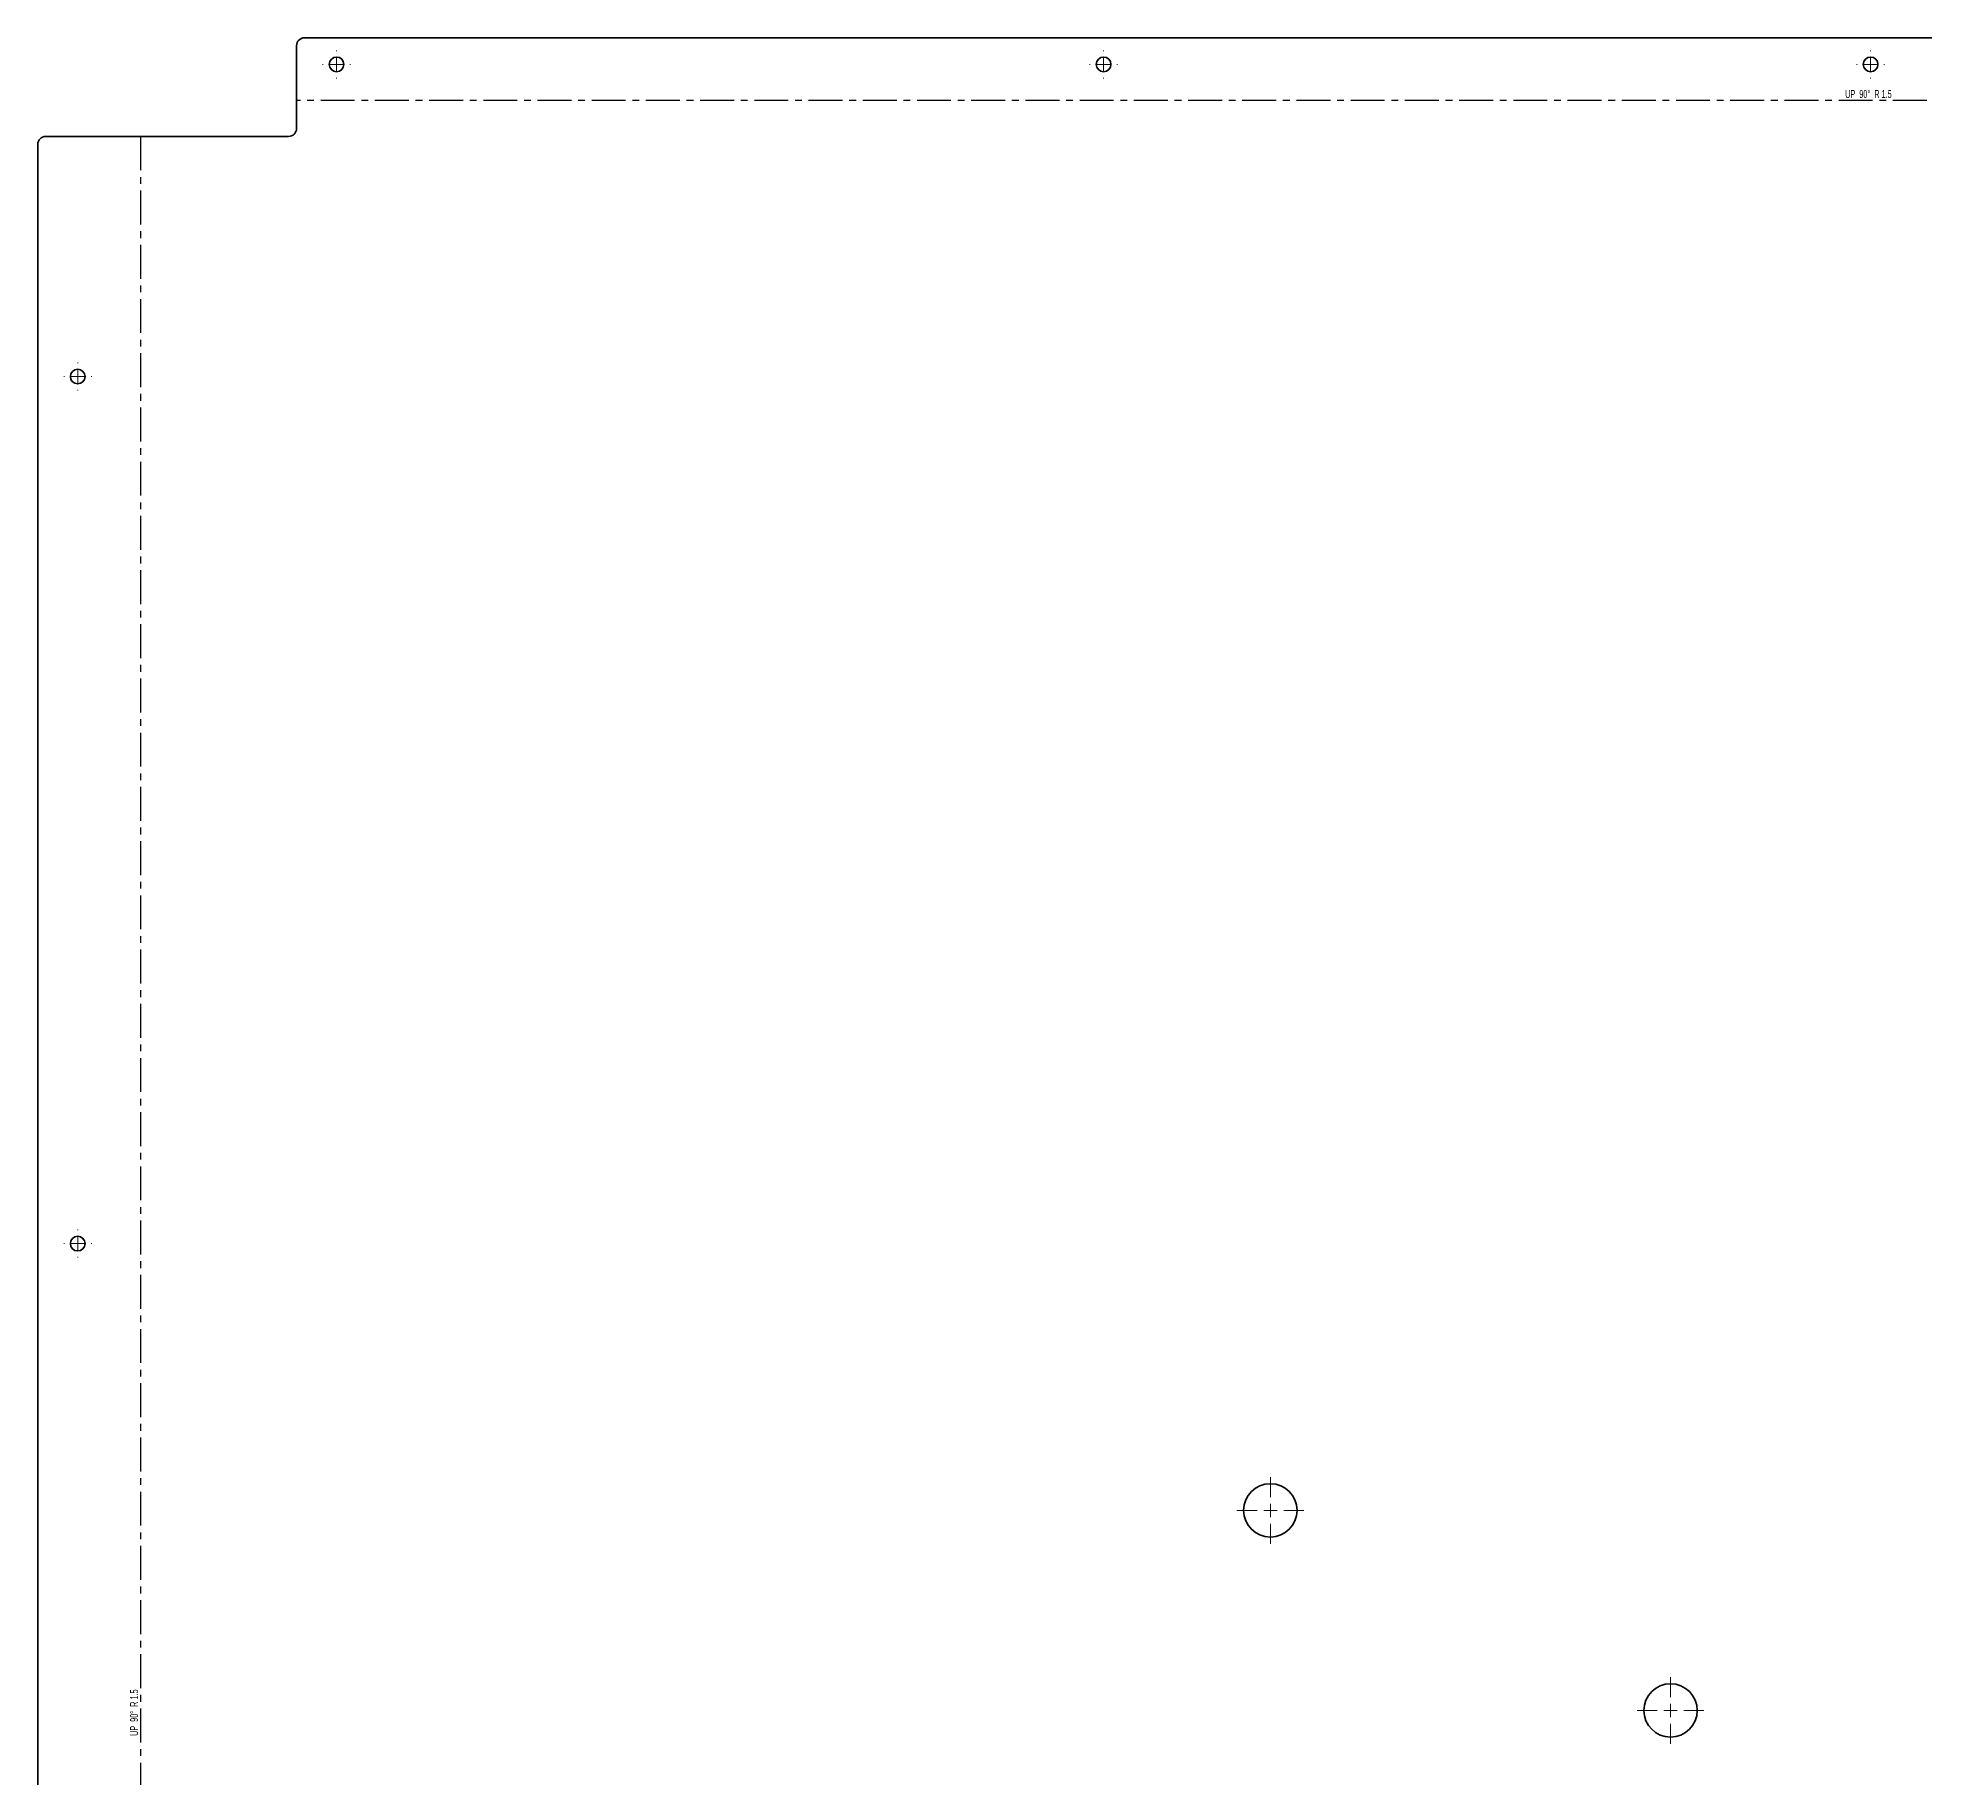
# Model space of a CAD drawing. Header units: millimetres. Extents: x -2495 to 898, y 82 to 2397.
# Drawn here: x -2495 to -1788, y 684 to 1336 of the extents above; entities that cross this region are included whole.
import ezdxf

# ---------------------------------------------------------------- set-up
doc = ezdxf.new("R2010")
doc.units = ezdxf.units.MM
doc.linetypes.add('CENTERX2', pattern=[20.32, 12.7, -2.54, 2.54, -2.54])
doc.styles.add('SLDTEXTSTYLE1', font='TXT', dxfattribs={"width": 0.5675})

# ---------------------------------------------------------------- blocks, each defined once
blk = doc.blocks.new('SW_CENTERMARKSYMBOL_0')
at = {"color": 0, "linetype": 'Continuous', "lineweight": 18}
for p, q in [((0, 5), (0, 12.5)), ((-5, 0), (-12.5, 0)), ((0, 0), (-2.5, 0)), ((0, 0), (0, 2.5)), ((0, 0), (0, -2.5)), ((0, 0), (2.5, 0)), ((5, 0), (12.5, 0)), ((0, -5), (0, -12.5))]:
    blk.add_line(p, q, dxfattribs=at)
blk = doc.blocks.new('SW_CENTERMARKSYMBOL_2')
at = {"color": 0, "linetype": 'Continuous', "lineweight": 18}
for p, q in [((0, 5), (0, 12.5)), ((-5, 0), (-12.5, 0)), ((0, 0), (-2.5, 0)), ((0, 0), (0, 2.5)), ((0, 0), (0, -2.5)), ((0, 0), (2.5, 0)), ((5, 0), (12.5, 0)), ((0, -5), (0, -12.5))]:
    blk.add_line(p, q, dxfattribs=at)
blk = doc.blocks.new('SW_CENTERMARKSYMBOL_5')
at = {"color": 0, "linetype": 'Continuous', "lineweight": 18}
for p, q in [((-5, 0), (-5.25, 0)), ((0, 0), (-2.5, 0)), ((0, 5), (0, 5.25)), ((0, 0), (0, 2.5)), ((0, 0), (0, -2.5)), ((0, 0), (2.5, 0)), ((5, 0), (5.25, 0)), ((0, -5), (0, -5.25))]:
    blk.add_line(p, q, dxfattribs=at)
blk = doc.blocks.new('SW_CENTERMARKSYMBOL_6')
at = {"color": 0, "linetype": 'Continuous', "lineweight": 18}
for p, q in [((-5, 0), (-5.25, 0)), ((0, 0), (-2.5, 0)), ((0, 5), (0, 5.25)), ((0, 0), (0, 2.5)), ((0, 0), (0, -2.5)), ((0, 0), (2.5, 0)), ((5, 0), (5.25, 0)), ((0, -5), (0, -5.25))]:
    blk.add_line(p, q, dxfattribs=at)
blk = doc.blocks.new('SW_CENTERMARKSYMBOL_7')
at = {"color": 0, "linetype": 'Continuous', "lineweight": 18}
for p, q in [((-5, 0), (-5.25, 0)), ((0, 0), (-2.5, 0)), ((0, 5), (0, 5.25)), ((0, 0), (0, 2.5)), ((0, 0), (0, -2.5)), ((0, 0), (2.5, 0)), ((5, 0), (5.25, 0)), ((0, -5), (0, -5.25))]:
    blk.add_line(p, q, dxfattribs=at)
blk = doc.blocks.new('SW_CENTERMARKSYMBOL_15')
at = {"color": 0, "linetype": 'Continuous', "lineweight": 18}
for p, q in [((-5, 0), (-5.25, 0)), ((0, 0), (-2.5, 0)), ((0, 5), (0, 5.25)), ((0, 0), (0, 2.5)), ((0, 0), (0, -2.5)), ((0, 0), (2.5, 0)), ((5, 0), (5.25, 0)), ((0, -5), (0, -5.25))]:
    blk.add_line(p, q, dxfattribs=at)
blk = doc.blocks.new('SW_CENTERMARKSYMBOL_16')
at = {"color": 0, "linetype": 'Continuous', "lineweight": 18}
for p, q in [((-5, 0), (-5.25, 0)), ((0, 0), (-2.5, 0)), ((0, 5), (0, 5.25)), ((0, 0), (0, 2.5)), ((0, 0), (0, -2.5)), ((0, 0), (2.5, 0)), ((5, 0), (5.25, 0)), ((0, -5), (0, -5.25))]:
    blk.add_line(p, q, dxfattribs=at)

msp = doc.modelspace()

# ---------------------------------------------------------------- linework, layer by layer
at = {"color": 7, "linetype": 'Continuous', "lineweight": 35}
for p, q in [((-2398.2, 1301.66), (-2398.2, 1332.66)), ((-2395.2, 1335.66), (-1221.2, 1335.66)), ((-2495.2, 121.66), (-2495.2, 1295.66)), ((-2492.2, 1298.66), (-2401.2, 1298.66))]:
    msp.add_line(p, q, dxfattribs=at)
at = {"color": 7, "linetype": 'CENTERX2'}
for p, q in [((-1218.2, 1312.16), (-2398.2, 1312.16)), ((-2456.7, 1298.66), (-2456.7, 118.66))]:
    msp.add_line(p, q, dxfattribs=at)
at = {"color": 7, "linetype": 'Continuous', "lineweight": 35}
for centre, radius in [((-2383.2, 1325.66), 2.75), ((-2095.7, 1325.66), 2.75), ((-1808.2, 1325.66), 2.75), ((-2480.2, 1208.66), 2.75), ((-2480.2, 883.66), 2.75), ((-2033.2, 783.66), 10), ((-1883.2, 708.66), 10)]:
    msp.add_circle(centre, radius, dxfattribs=at)
for centre, start, end in [((-2395.2, 1332.66), 90, 180), ((-2401.2, 1301.66), 270, 0), ((-2492.2, 1295.66), 90, 180)]:
    msp.add_arc(centre, 3, start, end, dxfattribs=at)

# ---------------------------------------------------------------- block references
at = {"color": 7, "linetype": 'Continuous', "lineweight": 18}
for name, p in [('SW_CENTERMARKSYMBOL_7', (-2383.2, 1325.66)), ('SW_CENTERMARKSYMBOL_6', (-2095.7, 1325.66)), ('SW_CENTERMARKSYMBOL_5', (-1808.2, 1325.66)), ('SW_CENTERMARKSYMBOL_16', (-2480.2, 1208.66)), ('SW_CENTERMARKSYMBOL_15', (-2480.2, 883.66)), ('SW_CENTERMARKSYMBOL_2', (-2033.2, 783.66)), ('SW_CENTERMARKSYMBOL_0', (-1883.2, 708.66))]:
    msp.add_blockref(name, p, dxfattribs=at)

# ---------------------------------------------------------------- texts
at = {"color": 7, "linetype": 'Continuous', "lineweight": 0, "insert": (-1809.03, 1316.06), "char_height": 3, "attachment_point": 2, "style": 'SLDTEXTSTYLE1'}
msp.add_mtext('UP  90°  R 1.5', dxfattribs=at)
at = {"color": 7, "linetype": 'Continuous', "lineweight": 0, "insert": (-2460.6, 707.83), "char_height": 3, "attachment_point": 2, "rotation": 90, "style": 'SLDTEXTSTYLE1'}
msp.add_mtext('UP  90°  R 1.5', dxfattribs=at)

doc.saveas('drawing.dxf')
